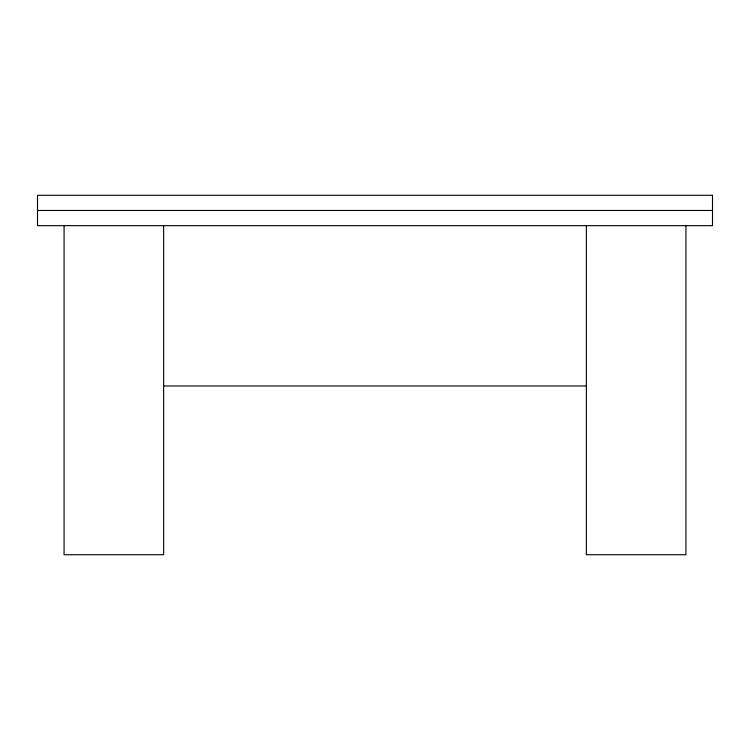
<?xml version="1.0" encoding="UTF-8"?>
<svg xmlns="http://www.w3.org/2000/svg" width="750" height="750" viewBox="0 0 750 750"><rect width="100%" height="100%" fill="white"/><g stroke="black" fill="none" stroke-linecap="round" stroke-linejoin="round"><path stroke-width="1.12" d="M37.5 210.469L712.5 210.469M163.566 385.969L586.434 385.969M685.922 225.656L685.922 554.719L586.359 554.719L586.359 225.656M163.641 225.656L163.641 554.719L64.078 554.719L64.078 225.656M712.5 195.281L37.5 195.281L37.5 225.656L712.5 225.656L712.5 195.281"/></g></svg>
